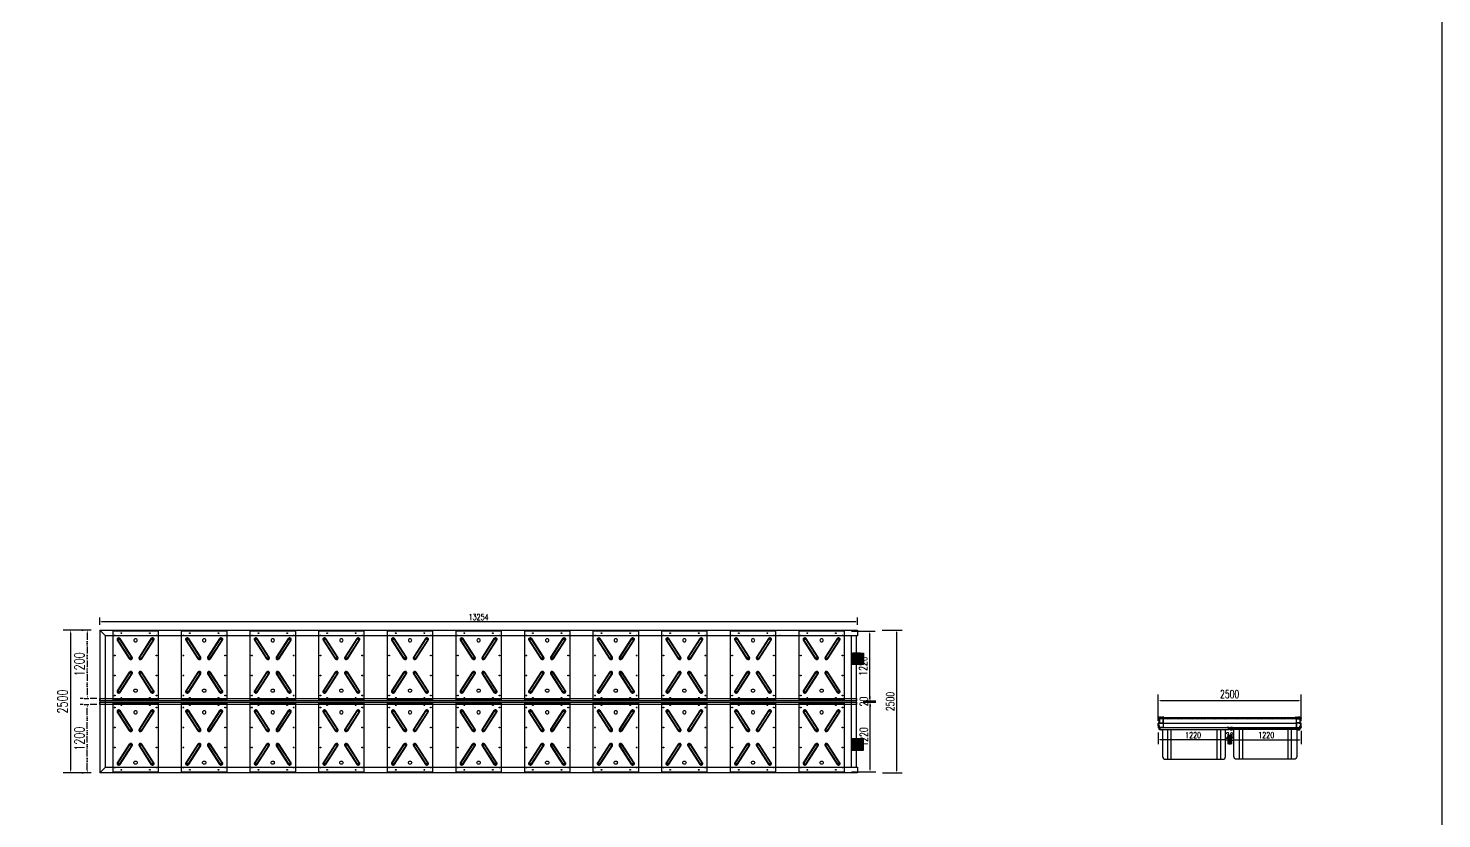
# Model space of a CAD drawing. Extents: x -18540 to 926017, y -610001 to -56924.
# Drawn here: x 138833 to 163556, y -519141 to -505316 of the extents above; entities that cross this region are included whole.
import ezdxf

# ---------------------------------------------------------------- set-up
doc = ezdxf.new("R2010")
doc.units = 0
doc.header["$LTSCALE"] = 10
doc.header["$MEASUREMENT"] = 0
doc.linetypes.add('ACAD_ISO14W100', pattern=[24, 12, -3, 0, -3, 0, -3, 0, -3])
for name, color, linetype in [('L-构造线', 6, 'Continuous'), ('PUB_DIM', 3, 'Continuous'), ('W-FLOAT_BOWL浮筒', 253, 'Continuous'), ('W-STEEL_FRAME钢架', 3, 'Continuous'), ('W-WOOD_FLOOR木地板', 30, 'Continuous'), ('浮箱U槽', 5, 'Continuous')]:
    doc.layers.add(name, color=color, linetype=linetype)
doc.styles.add('STANDARD_T3', font='simplex.shx', dxfattribs={"width": 0.7, "bigfont": 'gbcbig.shx'})
doc.dimstyles.new('W&&30', dxfattribs={"dimtxt": 105, "dimasz": 30, "dimexe": 75, "dimexo": 90, "dimgap": 30, "dimtad": 1, "dimdec": 0, "dimzin": 0, "dimdsep": 46, "dimtxsty": 'STANDARD_T3', "dimcen": 0.09, "dimclrd": 1, "dimclre": 1, "dimclrt": 7, "dimazin": 2, "dimtfac": 1, "dimtdec": 0, "dimtix": 1, "dimtmove": 2, "dimatfit": 3, "dimfxl": 100, "dimtolj": 1, "dimtzin": 0, "dimarcsym": 0})
doc.dimstyles.new('W&&40', dxfattribs={"dimtxt": 140, "dimasz": 40, "dimexe": 100, "dimexo": 120, "dimgap": 40, "dimtad": 1, "dimdec": 0, "dimzin": 0, "dimdsep": 46, "dimtxsty": 'STANDARD_T3', "dimcen": 0.09, "dimclrd": 1, "dimclre": 1, "dimclrt": 7, "dimazin": 2, "dimtfac": 1, "dimtdec": 0, "dimtix": 1, "dimtmove": 2, "dimatfit": 3, "dimfxl": 100, "dimtolj": 1, "dimtzin": 0, "dimarcsym": 0})
doc.dimstyles.new('W&&50', dxfattribs={"dimtxt": 175, "dimasz": 50, "dimexe": 125, "dimexo": 150, "dimgap": 50, "dimtad": 1, "dimdec": 0, "dimzin": 0, "dimdsep": 46, "dimtxsty": 'STANDARD_T3', "dimcen": 0.09, "dimclrd": 1, "dimclre": 1, "dimclrt": 7, "dimazin": 2, "dimtfac": 1, "dimtdec": 0, "dimtix": 1, "dimtmove": 2, "dimatfit": 3, "dimfxl": 100, "dimtolj": 1, "dimtzin": 0, "dimarcsym": 0})

# ---------------------------------------------------------------- blocks, each defined once
blk = doc.blocks.new('*D905')
at = {"layer": 'Defpoints', "color": 0, "linetype": 'ACAD_ISO14W100', "transparency": 16777216}
for p in [(140083, -515841), (139865, -517041), (140183, -517041)]:
    blk.add_point(p, dxfattribs=at)
at = {"layer": 'PUB_DIM', "color": 1, "linetype": 'ACAD_ISO14W100', "lineweight": -2, "transparency": 16777216}
for p, q in [((139933, -515841), (139740, -515841)), ((139865, -515891), (139865, -516991)), ((140033, -517041), (139740, -517041))]:
    blk.add_line(p, q, dxfattribs=at)
at = {"layer": 'PUB_DIM', "color": 1, "linetype": 'ACAD_ISO14W100', "transparency": 16777216}
for points in [[(139856, -515891), (139873, -515891), (139865, -515841)], [(139856, -516991), (139873, -516991), (139865, -517041)]]:
    blk.add_solid(points, dxfattribs=at)
at = {"layer": 'PUB_DIM', "color": 7, "linetype": 'ACAD_ISO14W100', "transparency": 16777216, "insert": (139727, -516441), "char_height": 175, "attachment_point": 5, "rotation": 90, "style": 'STANDARD_T3'}
blk.add_mtext('\\A1;1200', dxfattribs=at)
blk = doc.blocks.new('*D906')
at = {"layer": 'Defpoints', "color": 0, "linetype": 'ACAD_ISO14W100', "transparency": 16777216}
for p in [(139865, -517141), (140183, -517141), (140083, -518341)]:
    blk.add_point(p, dxfattribs=at)
at = {"layer": 'PUB_DIM', "color": 1, "linetype": 'ACAD_ISO14W100', "lineweight": -2, "transparency": 16777216}
for p, q in [((140033, -517141), (139740, -517141)), ((139865, -518291), (139865, -517191)), ((139933, -518341), (139740, -518341))]:
    blk.add_line(p, q, dxfattribs=at)
at = {"layer": 'PUB_DIM', "color": 1, "linetype": 'ACAD_ISO14W100', "transparency": 16777216}
for points in [[(139856, -517191), (139873, -517191), (139865, -517141)], [(139856, -518291), (139873, -518291), (139865, -518341)]]:
    blk.add_solid(points, dxfattribs=at)
at = {"layer": 'PUB_DIM', "color": 7, "linetype": 'ACAD_ISO14W100', "transparency": 16777216, "insert": (139727, -517741), "char_height": 175, "attachment_point": 5, "rotation": 90, "style": 'STANDARD_T3'}
blk.add_mtext('\\A1;1200', dxfattribs=at)
blk = doc.blocks.new('*D914')
at = {"layer": 'Defpoints', "color": 0, "transparency": 16777216}
for p in [(140083, -515696), (140083, -515841), (153336, -515841)]:
    blk.add_point(p, dxfattribs=at)
at = {"layer": 'W-STEEL_FRAME钢架', "color": 1, "lineweight": -2, "transparency": 16777216}
for p, q in [((140083, -515751), (140083, -515621)), ((153306, -515696), (140113, -515696)), ((153336, -515751), (153336, -515621))]:
    blk.add_line(p, q, dxfattribs=at)
at = {"layer": 'W-STEEL_FRAME钢架', "color": 1, "transparency": 16777216}
for points in [[(140113, -515691), (140113, -515701), (140083, -515696)], [(153306, -515691), (153306, -515701), (153336, -515696)]]:
    blk.add_solid(points, dxfattribs=at)
at = {"layer": 'W-STEEL_FRAME钢架', "color": 7, "transparency": 16777216, "insert": (146710, -515613), "char_height": 105, "attachment_point": 5, "style": 'STANDARD_T3'}
blk.add_mtext('\\A1;13254', dxfattribs=at)
blk = doc.blocks.new('*D954')
at = {"layer": 'Defpoints', "color": 0, "transparency": 16777216}
for p in [(140083, -515841), (139570, -518341), (140083, -518341)]:
    blk.add_point(p, dxfattribs=at)
at = {"layer": 'W-STEEL_FRAME钢架', "color": 1, "lineweight": -2, "transparency": 16777216}
for p, q in [((139933, -515841), (139445, -515841)), ((139570, -515891), (139570, -518291)), ((139933, -518341), (139445, -518341))]:
    blk.add_line(p, q, dxfattribs=at)
at = {"layer": 'W-STEEL_FRAME钢架', "color": 1, "transparency": 16777216}
for points in [[(139561, -515891), (139578, -515891), (139570, -515841)], [(139561, -518291), (139578, -518291), (139570, -518341)]]:
    blk.add_solid(points, dxfattribs=at)
at = {"layer": 'W-STEEL_FRAME钢架', "color": 7, "transparency": 16777216, "insert": (139432, -517091), "char_height": 175, "attachment_point": 5, "rotation": 90, "style": 'STANDARD_T3'}
blk.add_mtext('\\A1;2500', dxfattribs=at)
blk = doc.blocks.new('fx1200')
for p, q in [((1200, 276), (0, 276)), ((0, 276), (0, -524)), ((1200, -524), (1200, 276)), ((121, 187), (116, 177)), ((116, 177), (118, 165)), ((118, 165), (121, 155)), ((128, 196), (121, 187)), ((121, 155), (129, 147)), ((126, 172), (129, 182)), ((128, 162), (126, 172)), ((139, 201), (128, 196)), ((134, 155), (128, 162)), ((129, 182), (136, 190)), ((129, 172), (131, 180)), ((131, 164), (129, 172)), ((137, 159), (129, 147)), ((129, 147), (453, -63)), ((131, 180), (137, 187)), ((137, 159), (131, 164)), ((134, 155), (458, -56)), ((136, 190), (145, 192)), ((137, 187), (145, 189)), ((153, 185), (137, 159)), ((461, -53), (137, 159)), ((150, 201), (139, 201)), ((145, 192), (155, 189)), ((145, 189), (153, 185)), ((159, 197), (150, 201)), ((159, 197), (153, 185)), ((153, 185), (477, -24)), ((478, -21), (155, 189)), ((483, -12), (159, 197)), ((1041, 197), (717, -12)), ((1045, 189), (722, -21)), ((723, -24), (1047, 185)), ((1064, 159), (741, -53)), ((742, -56), (1066, 155)), ((747, -63), (1071, 147)), ((1052, 201), (1041, 197)), ((1047, 185), (1041, 197)), ((1045, 189), (1055, 192)), ((1047, 185), (1055, 189)), ((1047, 185), (1064, 159)), ((1063, 201), (1052, 201)), ((1055, 192), (1064, 190)), ((1055, 189), (1063, 187)), ((1072, 196), (1063, 201)), ((1063, 187), (1069, 180)), ((1064, 190), (1072, 182)), ((1069, 164), (1064, 159)), ((1064, 159), (1071, 147)), ((1072, 162), (1066, 155)), ((1069, 180), (1071, 172)), ((1071, 172), (1069, 164)), ((1071, 147), (1079, 155)), ((1080, 187), (1072, 196)), ((1072, 182), (1076, 172)), ((1076, 172), (1072, 162)), ((1079, 155), (1084, 165)), ((1084, 177), (1080, 187)), ((1084, 165), (1084, 177)), ((453, -184), (129, -393)), ((132, -123), (134, -113)), ((134, -135), (132, -123)), ((134, -113), (140, -103)), ((140, -145), (134, -135)), ((458, -192), (134, -402)), ((137, -405), (461, -195)), ((140, -103), (150, -96)), ((150, -150), (140, -145)), ((150, -96), (161, -95)), ((161, -153), (150, -150)), ((477, -222), (153, -433)), ((155, -437), (478, -225)), ((159, -443), (483, -234)), ((161, -95), (171, -96)), ((171, -150), (161, -153)), ((171, -96), (180, -103)), ((180, -145), (171, -150)), ((180, -103), (187, -113)), ((187, -135), (180, -145)), ((187, -113), (188, -123)), ((188, -123), (187, -135)), ((461, -53), (453, -63)), ((453, -63), (464, -68)), ((464, -180), (453, -184)), ((453, -184), (461, -195)), ((467, -59), (458, -56)), ((458, -192), (467, -189)), ((461, -53), (477, -24)), ((469, -54), (461, -53)), ((461, -195), (469, -192)), ((461, -195), (477, -222)), ((464, -68), (475, -68)), ((475, -180), (464, -180)), ((478, -56), (467, -59)), ((467, -189), (478, -190)), ((475, -53), (469, -54)), ((469, -192), (475, -194)), ((482, -48), (475, -53)), ((475, -68), (485, -63)), ((485, -185), (475, -180)), ((475, -194), (482, -200)), ((483, -12), (477, -24)), ((477, -24), (482, -31)), ((482, -217), (477, -222)), ((477, -222), (483, -234)), ((478, -21), (485, -29)), ((485, -49), (478, -56)), ((478, -190), (485, -199)), ((485, -219), (478, -225)), ((482, -31), (485, -39)), ((485, -39), (482, -48)), ((482, -200), (485, -209)), ((485, -209), (482, -217)), ((491, -21), (483, -12)), ((483, -234), (491, -225)), ((485, -29), (488, -39)), ((488, -39), (485, -49)), ((485, -63), (493, -54)), ((493, -194), (485, -185)), ((485, -199), (488, -209)), ((488, -209), (485, -219)), ((496, -31), (491, -21)), ((491, -225), (496, -215)), ((493, -54), (496, -43)), ((496, -204), (493, -194)), ((496, -43), (496, -31)), ((496, -215), (496, -204)), ((709, -21), (704, -31)), ((704, -31), (704, -43)), ((704, -43), (707, -54)), ((707, -194), (704, -204)), ((704, -204), (704, -215)), ((704, -215), (709, -225)), ((707, -54), (715, -63)), ((715, -185), (707, -194)), ((717, -12), (709, -21)), ((709, -225), (717, -234)), ((712, -39), (715, -29)), ((715, -49), (712, -39)), ((712, -209), (715, -199)), ((715, -219), (712, -209)), ((715, -29), (722, -21)), ((723, -56), (715, -49)), ((715, -63), (725, -68)), ((725, -180), (715, -185)), ((715, -199), (723, -190)), ((722, -225), (715, -219)), ((717, -12), (723, -24)), ((717, -39), (718, -31)), ((718, -48), (717, -39)), ((717, -209), (718, -200)), ((718, -217), (717, -209)), ((723, -222), (717, -234)), ((717, -234), (1041, -443)), ((718, -31), (723, -24)), ((725, -53), (718, -48)), ((718, -200), (725, -194)), ((723, -222), (718, -217)), ((722, -225), (1045, -437)), ((741, -53), (723, -24)), ((733, -59), (723, -56)), ((723, -190), (733, -189)), ((741, -195), (723, -222)), ((1047, -433), (723, -222)), ((733, -54), (725, -53)), ((725, -68), (736, -68)), ((736, -180), (725, -180)), ((725, -194), (733, -192)), ((741, -53), (733, -54)), ((742, -56), (733, -59)), ((733, -189), (742, -192)), ((733, -192), (741, -195)), ((736, -68), (747, -63)), ((747, -184), (736, -180)), ((741, -53), (747, -63)), ((747, -184), (741, -195)), ((741, -195), (1064, -405)), ((1066, -402), (742, -192)), ((1071, -393), (747, -184)), ((1015, -113), (1012, -123)), ((1012, -123), (1015, -135)), ((1020, -103), (1015, -113)), ((1015, -135), (1020, -145)), ((1029, -96), (1020, -103)), ((1020, -145), (1029, -150)), ((1041, -95), (1029, -96)), ((1029, -150), (1041, -153)), ((1050, -96), (1041, -95)), ((1041, -153), (1050, -150)), ((1060, -103), (1050, -96)), ((1050, -150), (1060, -145)), ((1066, -113), (1060, -103)), ((1060, -145), (1066, -135)), ((1068, -123), (1066, -113)), ((1066, -135), (1068, -123)), ((118, -412), (116, -423)), ((116, -423), (121, -435)), ((121, -402), (118, -412)), ((129, -393), (121, -402)), ((121, -435), (128, -443)), ((126, -420), (128, -410)), ((129, -430), (126, -420)), ((128, -410), (134, -402)), ((128, -443), (139, -448)), ((129, -393), (137, -405)), ((129, -420), (131, -412)), ((131, -428), (129, -420)), ((136, -437), (129, -430)), ((131, -412), (137, -405)), ((137, -433), (131, -428)), ((145, -438), (136, -437)), ((153, -433), (137, -405)), ((145, -435), (137, -433)), ((139, -448), (150, -448)), ((153, -433), (145, -435)), ((155, -437), (145, -438)), ((150, -448), (159, -443)), ((153, -433), (159, -443)), ((1041, -443), (1047, -433)), ((1041, -443), (1052, -448)), ((1055, -438), (1045, -437)), ((1047, -433), (1064, -405)), ((1055, -435), (1047, -433)), ((1052, -448), (1063, -448)), ((1063, -433), (1055, -435)), ((1064, -437), (1055, -438)), ((1069, -428), (1063, -433)), ((1063, -448), (1072, -443)), ((1071, -393), (1064, -405)), ((1064, -405), (1069, -412)), ((1072, -430), (1064, -437)), ((1066, -402), (1072, -410)), ((1069, -412), (1071, -420)), ((1071, -420), (1069, -428)), ((1079, -402), (1071, -393)), ((1072, -410), (1076, -420)), ((1076, -420), (1072, -430)), ((1072, -443), (1080, -435)), ((1084, -412), (1079, -402)), ((1080, -435), (1084, -423)), ((1084, -423), (1084, -412)), ((0, -524), (1200, -524))]:
    blk.add_line(p, q)
for centre in [(75, 241), (425, 241), (775, 241), (1125, 241), (35, 126), (1165, 126), (35, -374), (75, -489), (425, -489), (775, -489), (1125, -489), (1165, -374)]:
    blk.add_circle(centre, 7)
blk = doc.blocks.new('*U876')
at = {"layer": 'W-FLOAT_BOWL浮筒', "rotation": 90.00000000101699}
for p in [(-124, 30), (-124, -1230)]:
    blk.add_blockref('fx1200', p, dxfattribs=at)
blk = doc.blocks.new('*U877')
at = {"layer": 'W-FLOAT_BOWL浮筒', "color": 0, "linetype": 'ByBlock', "lineweight": -2, "transparency": 16777216}
for p in [(0, 0), (1200, 0), (2400, 0), (3600, 0), (4800, 0), (6000, 0), (7200, 0), (8400, 0), (9600, 0), (10800, 0), (12000, 0)]:
    blk.add_blockref('*U876', p, dxfattribs=at)
blk = doc.blocks.new('0102')
at = {"color": 5, "lineweight": -3}
for p, q in [((-1521475, 1202749), (-1521475, 1203269)), ((-1521415, 1202749), (-1521415, 1203269)), ((-1520615, 1203269), (-1520615, 1202749)), ((-1520555, 1203269), (-1520555, 1202749))]:
    blk.add_line(p, q, dxfattribs=at)
at = {"color": 5}
blk.add_lwpolyline([(-1521615, 1203299), (-1521615, 1203269), (-1521565, 1203269), (-1520465, 1203268), (-1520415, 1203269), (-1520415, 1203299)], close=True, dxfattribs=at)
at = {"color": 5, "lineweight": -3}
blk.add_lwpolyline([(-1521565, 1203269), (-1521565, 1202799, 0.414214), (-1521515, 1202749), (-1520515, 1202749, 0.414214), (-1520465, 1202799), (-1520465, 1203269)], format="xyb", dxfattribs=at)
blk = doc.blocks.new('*D989')
at = {"layer": 'Defpoints', "color": 0, "transparency": 16777216}
for p in [(159877, -517569), (161097, -517515), (161097, -517761)]:
    blk.add_point(p, dxfattribs=at)
at = {"layer": 'W-STEEL_FRAME钢架', "color": 1, "lineweight": -2, "transparency": 16777216}
for p, q in [((159877, -517659), (159877, -517836)), ((161097, -517605), (161097, -517836)), ((159907, -517761), (161067, -517761))]:
    blk.add_line(p, q, dxfattribs=at)
at = {"layer": 'W-STEEL_FRAME钢架', "color": 1, "transparency": 16777216}
for points in [[(159907, -517756), (159907, -517766), (159877, -517761)], [(161067, -517756), (161067, -517766), (161097, -517761)]]:
    blk.add_solid(points, dxfattribs=at)
at = {"layer": 'W-STEEL_FRAME钢架', "color": 7, "transparency": 16777216, "insert": (160487, -517679), "char_height": 105, "attachment_point": 5, "style": 'STANDARD_T3'}
blk.add_mtext('\\A1;1220', dxfattribs=at)
blk = doc.blocks.new('*D990')
at = {"layer": 'Defpoints', "color": 0, "transparency": 16777216}
for p in [(158597, -517545), (159817, -517569), (158597, -517761)]:
    blk.add_point(p, dxfattribs=at)
at = {"layer": 'W-STEEL_FRAME钢架', "color": 1, "lineweight": -2, "transparency": 16777216}
for p, q in [((158597, -517635), (158597, -517836)), ((159817, -517659), (159817, -517836)), ((159787, -517761), (158627, -517761))]:
    blk.add_line(p, q, dxfattribs=at)
at = {"layer": 'W-STEEL_FRAME钢架', "color": 1, "transparency": 16777216}
for points in [[(158627, -517756), (158627, -517766), (158597, -517761)], [(159787, -517756), (159787, -517766), (159817, -517761)]]:
    blk.add_solid(points, dxfattribs=at)
at = {"layer": 'W-STEEL_FRAME钢架', "color": 7, "transparency": 16777216, "insert": (159207, -517679), "char_height": 105, "attachment_point": 5, "style": 'STANDARD_T3'}
blk.add_mtext('\\A1;1220', dxfattribs=at)
blk = doc.blocks.new('*D991')
at = {"layer": 'Defpoints', "color": 0, "transparency": 16777216}
for p in [(161097, -517071), (158597, -517549), (161097, -517557)]:
    blk.add_point(p, dxfattribs=at)
at = {"layer": 'W-WOOD_FLOOR木地板', "color": 1, "lineweight": -2, "transparency": 16777216}
for p, q in [((158597, -517429), (158597, -516971)), ((161097, -517437), (161097, -516971)), ((158637, -517071), (161057, -517071))]:
    blk.add_line(p, q, dxfattribs=at)
at = {"layer": 'W-WOOD_FLOOR木地板', "color": 1, "transparency": 16777216}
for points in [[(158637, -517065), (158637, -517078), (158597, -517071)], [(161057, -517065), (161057, -517078), (161097, -517071)]]:
    blk.add_solid(points, dxfattribs=at)
at = {"layer": 'W-WOOD_FLOOR木地板', "color": 7, "transparency": 16777216, "insert": (159847, -516961), "char_height": 140, "attachment_point": 5, "style": 'STANDARD_T3'}
blk.add_mtext('\\A1;2500', dxfattribs=at)
blk = doc.blocks.new('*D992')
at = {"layer": 'Defpoints', "color": 0, "transparency": 16777216}
for p in [(159837, -517586), (159857, -517586), (159857, -517768)]:
    blk.add_point(p, dxfattribs=at)
at = {"layer": 'W-STEEL_FRAME钢架', "color": 1, "lineweight": -2, "transparency": 16777216}
for p, q in [((159837, -517676), (159837, -517843)), ((159857, -517676), (159857, -517843)), ((159807, -517768), (159777, -517768)), ((159837, -517768), (159857, -517768)), ((159887, -517768), (159917, -517768))]:
    blk.add_line(p, q, dxfattribs=at)
at = {"layer": 'W-STEEL_FRAME钢架', "color": 1, "transparency": 16777216}
for points in [[(159807, -517763), (159807, -517773), (159837, -517768)], [(159887, -517763), (159887, -517773), (159857, -517768)]]:
    blk.add_solid(points, dxfattribs=at)
at = {"layer": 'W-STEEL_FRAME钢架', "color": 7, "transparency": 16777216, "insert": (159847, -517686), "char_height": 105, "attachment_point": 5, "style": 'STANDARD_T3'}
blk.add_mtext('\\A1;20', dxfattribs=at)
blk = doc.blocks.new('*D1005')
at = {"layer": 'Defpoints', "color": 0, "transparency": 16777216}
for p in [(153319, -517101), (153557, -517101), (153110, -518321)]:
    blk.add_point(p, dxfattribs=at)
at = {"layer": 'L-构造线', "color": 1, "lineweight": -2, "transparency": 16777216}
for p, q in [((153439, -517101), (153657, -517101)), ((153557, -518281), (153557, -517141)), ((153230, -518321), (153657, -518321))]:
    blk.add_line(p, q, dxfattribs=at)
at = {"layer": 'L-构造线', "color": 1, "transparency": 16777216}
for points in [[(153550, -517141), (153563, -517141), (153557, -517101)], [(153550, -518281), (153563, -518281), (153557, -518321)]]:
    blk.add_solid(points, dxfattribs=at)
at = {"layer": 'L-构造线', "color": 7, "transparency": 16777216, "insert": (153447, -517711), "char_height": 140, "attachment_point": 5, "rotation": 90, "style": 'STANDARD_T3'}
blk.add_mtext('\\A1;1220', dxfattribs=at)
blk = doc.blocks.new('*D1006')
at = {"layer": 'Defpoints', "color": 0, "transparency": 16777216}
for p in [(153110, -515861), (153319, -517081), (153546, -517081)]:
    blk.add_point(p, dxfattribs=at)
at = {"layer": 'L-构造线', "color": 1, "lineweight": -2, "transparency": 16777216}
for p, q in [((153230, -515861), (153646, -515861)), ((153546, -515901), (153546, -517041)), ((153439, -517081), (153646, -517081))]:
    blk.add_line(p, q, dxfattribs=at)
at = {"layer": 'L-构造线', "color": 1, "transparency": 16777216}
for points in [[(153540, -515901), (153553, -515901), (153546, -515861)], [(153540, -517041), (153553, -517041), (153546, -517081)]]:
    blk.add_solid(points, dxfattribs=at)
at = {"layer": 'L-构造线', "color": 7, "transparency": 16777216, "insert": (153436, -516471), "char_height": 140, "attachment_point": 5, "rotation": 90, "style": 'STANDARD_T3'}
blk.add_mtext('\\A1;1220', dxfattribs=at)
blk = doc.blocks.new('*D1007')
at = {"layer": 'Defpoints', "color": 0, "transparency": 16777216}
for p in [(153319, -517081), (153319, -517101), (153557, -517101)]:
    blk.add_point(p, dxfattribs=at)
at = {"layer": 'L-构造线', "color": 1, "lineweight": -2, "transparency": 16777216}
for p, q in [((153439, -517081), (153657, -517081)), ((153439, -517101), (153657, -517101)), ((153557, -517041), (153557, -517001)), ((153557, -517081), (153557, -517101)), ((153557, -517141), (153557, -517181))]:
    blk.add_line(p, q, dxfattribs=at)
at = {"layer": 'L-构造线', "color": 1, "transparency": 16777216}
for points in [[(153550, -517041), (153563, -517041), (153557, -517081)], [(153550, -517141), (153563, -517141), (153557, -517101)]]:
    blk.add_solid(points, dxfattribs=at)
at = {"layer": 'L-构造线', "color": 7, "transparency": 16777216, "insert": (153447, -517091), "char_height": 140, "attachment_point": 5, "rotation": 90, "style": 'STANDARD_T3'}
blk.add_mtext('\\A1;20', dxfattribs=at)
blk = doc.blocks.new('*D1008')
at = {"layer": 'Defpoints', "color": 0, "transparency": 16777216}
for p in [(153646, -515841), (153657, -518341), (154020, -518341)]:
    blk.add_point(p, dxfattribs=at)
at = {"layer": 'L-构造线', "color": 1, "lineweight": -2, "transparency": 16777216}
for p, q in [((153766, -515841), (154120, -515841)), ((154020, -515881), (154020, -518301)), ((153777, -518341), (154120, -518341))]:
    blk.add_line(p, q, dxfattribs=at)
at = {"layer": 'L-构造线', "color": 1, "transparency": 16777216}
for points in [[(154014, -515881), (154027, -515881), (154020, -515841)], [(154014, -518301), (154027, -518301), (154020, -518341)]]:
    blk.add_solid(points, dxfattribs=at)
at = {"layer": 'L-构造线', "color": 7, "transparency": 16777216, "insert": (153910, -517091), "char_height": 140, "attachment_point": 5, "rotation": 90, "style": 'STANDARD_T3'}
blk.add_mtext('\\A1;2500', dxfattribs=at)
blk = doc.blocks.new('01')
h = blk.add_hatch()
h.set_pattern_fill('HOUND', color=77, scale=5)
h.set_pattern_definition([(0, (0, 0), (31.75, 7.9375), [127, -63.5]), (90, (0, 0), (-7.9375, -31.75), [127, -63.5])])
h.paths.add_polyline_path([(50227, 12928), (50227, 12728), (50427, 12728), (50427, 12928)])
h.paths.add_polyline_path([(50382, 12893, -1), (50402, 12893, -1)], flags=16)
h.paths.add_polyline_path([(50252, 12893, -1), (50272, 12893, -1)], flags=16)
h.paths.add_polyline_path([(50402, 12763, -1), (50382, 12763, -1)], flags=16)
h.paths.add_polyline_path([(50272, 12763, -1), (50252, 12763, -1)], flags=16)
at = {"color": 251}
blk.add_lwpolyline([(50227, 12928), (50427, 12928), (50427, 12728), (50227, 12728)], close=True, dxfattribs=at)
at = {"color": 6}
for centre in [(50262, 12893), (50392, 12893), (50262, 12763), (50392, 12763)]:
    blk.add_circle(centre, 10, dxfattribs=at)

msp = doc.modelspace()

# ---------------------------------------------------------------- hatches: boundary and pattern name
at = {"layer": 'W-WOOD_FLOOR木地板'}
h = msp.add_hatch(dxfattribs=at)
h.set_pattern_fill('木纹01', color=256, scale=50)
h.set_pattern_definition([(360, (-190542.58, -342532.09), (200, 200), [10, -190]), (360, (-190682.58, -342512.09), (200, 200), [20, -180]), (360, (-190552.58, -342502.09), (200, 200), [10, -190]), (360, (-190672.58, -342482.09), (200, 200), [10, -190]), (360, (-190552.58, -342472.09), (200, 200), [10, -190]), (360, (-190662.58, -342462.09), (200, 200), [10, -190]), (360, (-190552.58, -342452.09), (200, 200), [10, -190]), (360, (-190662.58, -342432.09), (200, 200), [10, -110, 10, -70]), (360, (-190662.58, -342412.09), (200, 200), [20, -100, 10, -70]), (360, (-190672.58, -342382.09), (200, 200), [10, -30, 10, -80, 10, -60]), (360, (-190682.58, -342362.09), (200, 200), [10, -40, 20, -130]), (360, (-190552.58, -342352.09), (200, 200), [10, -190]), (360, (-190682.58, -342342.09), (200, 200), [10, -50, 10, -130]), (45, (-190702.58, -342532.09), (5e-14, 200), [28.2842, -254.55851]), (45, (-190532.58, -342532.09), (5e-14, 200), [56.56854, -226.27417]), (45, (-190532.58, -342432.09), (5e-14, 200), [14.142, -268.70071]), (45, (-190702.58, -342412.09), (5e-14, 200), [42.4264, -240.41631]), (45, (-190532.58, -342412.09), (5e-14, 200), [70.71068, -212.13203]), (45, (-190532.58, -342382.09), (5e-14, 200), [42.4264, -240.41631]), (315, (-190572.58, -342362.09), (200, -9e-14), [14.142, -268.70071]), (315, (-190642.58, -342522.09), (200, -9e-14), [28.2842, -254.55851]), (315, (-190632.58, -342442.09), (200, -9e-14), [28.2842, -254.55851]), (315, (-190572.58, -342482.09), (200, -9e-14), [28.2842, -254.55851]), (315, (-190582.58, -342402.09), (200, -9e-14), [28.2842, -254.55851]), (315, (-190572.58, -342382.09), (200, -9e-14), [42.4264, -240.41631]), (315, (-190622.58, -342502.09), (200, -9e-14), [42.4264, -240.41631]), (315, (-190592.58, -342492.09), (200, -9e-14), [42.4264, -240.41631]), (315, (-190622.58, -342422.09), (200, -9e-14), [42.4264, -240.41631]), (315, (-190602.58, -342412.09), (200, -9e-14), [42.4264, -240.41631]), (26.56505, (-190692.58, -342492.09), (200, 8e-08), [22.36068, -424.85292]), (26.56505, (-190542.58, -342502.09), (200, 8e-08), [89.44272, -357.77088]), (26.56505, (-190542.58, -342472.09), (200, 8e-08), [89.44272, -357.77088]), (26.56505, (-190542.58, -342452.09), (200, 8e-08), [89.4428, -134, 44.722, -179.048795]), (26.56505, (-190522.58, -342422.09), (200, 8e-08), [22.36068, -424.85292]), (26.56505, (-190702.58, -342352.09), (200, 8e-08), [22.36068, -424.85292]), (26.56505, (-190542.58, -342352.09), (200, 8e-08), [44.72136, -402.49224]), (333.43495, (-190592.58, -342532.09), (200, -8e-08), [44.72136, -402.49224]), (333.43495, (-190662.58, -342482.09), (200, -8e-08), [44.72136, -402.49224]), (333.43495, (-190662.58, -342512.09), (200, -8e-08), [22.36068, -424.85224]), (333.43495, (-190652.58, -342462.09), (200, -8e-08), [67.08204, -380.13156]), (333.43495, (-190612.58, -342462.09), (200, -8e-08), [44.72136, -402.49224]), (333.43495, (-190592.58, -342452.09), (200, -8e-08), [44.72136, -402.49224]), (333.43495, (-190652.58, -342432.09), (200, -8e-08), [22.36068, -424.85224]), (333.43495, (-190642.58, -342412.09), (200, -8e-08), [22.36068, -424.85224]), (333.43495, (-190562.58, -342372.09), (200, -8e-08), [22.36068, -424.85224]), (333.43495, (-190572.58, -342442.09), (200, -8e-08), [22.36068, -424.85224]), (333.43495, (-190662.58, -342382.09), (200, -8e-08), [67.08204, -380.13156]), (333.43495, (-190672.58, -342362.09), (200, -8e-08), [44.72136, -402.49224]), (333.43495, (-190562.58, -342422.09), (200, -8e-08), [22.36, -201.24, 22.36, -201.253595]), (333.43495, (-190622.58, -342382.09), (200, -8e-08), [44.72136, -402.49224]), (333.43495, (-190612.58, -342362.09), (200, -8e-08), [44.72136, -402.49224]), (333.43495, (-190672.58, -342342.09), (200, -8e-08), [44.72136, -402.49224]), (333.43495, (-190612.58, -342342.09), (200, -8e-08), [44.72136, -402.49224])])
h.paths.add_polyline_path([(158674.6, -517368.8), (158674.6, -517392.8), (161018.2, -517392.8), (161018.2, -517368.8)])

# ---------------------------------------------------------------- linework, layer by layer
at = {"color": 0}
for p, q in [((151974.8, -515928), (151984.8, -515928)), ((158648, -517368.9), (158662.1, -517368.9))]:
    msp.add_line(p, q, dxfattribs=at)
at = {"color": 3, "lineweight": -3}
for p, q in [((158616.4, -517431.4), (158616.4, -517388.3)), ((158621.9, -517389.3), (158634.5, -517389.3)), ((158632.9, -517364.7), (158633.2, -517364.3)), ((158634.3, -517364.3), (158634.6, -517364.7)), ((158634.9, -517364.7), (158635.2, -517364.3)), ((158636.9, -517364.7), (158637.2, -517364.3)), ((158637.4, -517364.2), (158642.5, -517364.2)), ((158637.4, -517364.2), (158639.2, -517364.2)), ((158648, -517366.7), (158648, -517371)), ((158662.1, -517371), (158662.1, -517366.7)), ((158667.6, -517364.2), (158672.7, -517364.2)), ((158681.2, -517364.7), (158680.9, -517364.3)), ((158683.2, -517364.7), (158682.9, -517364.3)), ((158683.8, -517364.3), (158683.5, -517364.7)), ((158684.7, -517393.8), (158684.7, -517431.4)), ((158685.2, -517364.7), (158684.9, -517364.3)), ((158687.9, -517364.2), (158690.3, -517364.2)), ((161006.7, -517364.2), (161004.3, -517364.2)), ((161009.4, -517364.7), (161009.7, -517364.3)), ((161010, -517393.8), (161010, -517431.4)), ((161010.8, -517364.3), (161011.1, -517364.7)), ((161011.4, -517364.7), (161011.7, -517364.3)), ((161013.4, -517364.7), (161013.7, -517364.3)), ((161027, -517364.2), (161021.9, -517364.2)), ((161032.6, -517371), (161032.6, -517366.7)), ((161046.6, -517366.7), (161046.6, -517371)), ((161057.3, -517364.2), (161052.1, -517364.2)), ((161057.3, -517364.2), (161055.4, -517364.2)), ((161057.7, -517364.7), (161057.4, -517364.3)), ((161059.7, -517364.7), (161059.4, -517364.3)), ((161060.3, -517364.3), (161060, -517364.7)), ((161072.7, -517389.3), (161060.2, -517389.3)), ((161061.7, -517364.7), (161061.4, -517364.3)), ((161078.2, -517431.4), (161078.2, -517388.3)), ((158597.3, -517496.9), (158597.3, -517478.1)), ((158684.7, -517498.1), (158684.7, -517547.4)), ((161010, -517498.1), (161010, -517547.4)), ((161097.3, -517496.9), (161097.3, -517478.1))]:
    msp.add_line(p, q, dxfattribs=at)
at = {"color": 1, "lineweight": -3}
for p, q in [((158684.7, -517469.4), (161010, -517469.4)), ((158684.7, -517542.9), (161010, -517542.9))]:
    msp.add_line(p, q, dxfattribs=at)
at = {"color": 3}
msp.add_lwpolyline([(153336.4, -515941), (140182.8, -515941), (140082.8, -515841), (153336.4, -515841), (153336.4, -515941)], dxfattribs=at)
at = {"color": 6}
msp.add_lwpolyline([(153318.8, -515941), (153228.8, -515941), (153228.8, -518241), (153318.8, -518241)], close=True, dxfattribs=at)
at = {"color": 3, "lineweight": -3}
for points in [[(158617.4, -517364.2, 0.4142136), (158597.3, -517384.3), (158597.3, -517385.9)], [(158601.4, -517383.2), (158601.4, -517383.2), (158617.9, -517383.2, -0.4142136), (158619.9, -517385.3), (158619.9, -517387.3, 0.4139088), (158621.9, -517389.3)], [(158604, -517468.6, -0.4035353), (158605.1, -517469.4), (158606.5, -517476.8, 0.3624885), (158607.5, -517477.7), (158614.4, -517477.7, 0.4142136), (158616.4, -517475.6), (158616.4, -517432.6)], [(158614.4, -517386.3), (158607.5, -517386.3, 0.3624885), (158606.5, -517387.1), (158605.1, -517394.5)], [(158616.4, -517431.4, 0.1989124), (158616.4, -517431.5), (158616.7, -517431.8, -0.4142136), (158616.7, -517432.1), (158616.4, -517432.4, 0.1989124), (158616.4, -517432.6)], [(158617.4, -517368.2), (158617.4, -517368.2), (158633.5, -517368.2, -0.4142136), (158636.5, -517371.2), (158636.5, -517387.3, -0.4145184), (158634.5, -517389.3)], [(158622.1, -517364.2, -0.1989124), (158622.3, -517364.3), (158622.6, -517364.7)], [(158622.9, -517364.7), (158623.2, -517364.3, -0.1989124), (158623.3, -517364.2), (158624.1, -517364.2, -0.1989124), (158624.3, -517364.3), (158624.6, -517364.7)], [(158624.9, -517364.7), (158625.2, -517364.3, -0.1989124), (158625.3, -517364.2), (158626.1, -517364.2, -0.1989124), (158626.3, -517364.3), (158626.6, -517364.7)], [(158626.9, -517364.7), (158627.2, -517364.3, -0.1989124), (158627.3, -517364.2), (158628.2, -517364.2, -0.1989124), (158628.3, -517364.3), (158628.6, -517364.7)], [(158628.9, -517364.7), (158629.2, -517364.3, -0.1989124), (158629.3, -517364.2), (158630.2, -517364.2, -0.1989124), (158630.3, -517364.3), (158630.6, -517364.7)], [(158630.9, -517364.7), (158631.2, -517364.3, -0.1989124), (158631.3, -517364.2), (158632.2, -517364.2, -0.1989124), (158632.3, -517364.3), (158632.6, -517364.7)], [(158633.2, -517364.3, -0.1989124), (158633.3, -517364.2), (158634.2, -517364.2)], [(158635.3, -517364.2), (158636.2, -517364.2, -0.1989124), (158636.3, -517364.3), (158636.6, -517364.7)], [(158654.5, -517389.3), (158641, -517389.3, -0.4142136), (158640, -517388.3), (158640, -517372.2, -0.4142136), (158641, -517371.2), (158647.8, -517371.2)], [(158655.6, -517389.3, 0.1989124), (158655.5, -517389.4), (158655.2, -517389.7, -0.4142136), (158654.9, -517389.7), (158654.6, -517389.4, 0.1989124), (158654.5, -517389.3)], [(158655.6, -517389.3), (158669.1, -517389.3, 0.4142136), (158670.1, -517388.3), (158670.1, -517372.2, 0.4142136), (158669.1, -517371.2), (158662.3, -517371.2)], [(158673.2, -517364.7), (158672.9, -517364.3, 0.1989124), (158672.7, -517364.2), (158670.9, -517364.2)], [(158675.2, -517364.7), (158674.9, -517364.3, 0.1989124), (158674.7, -517364.2), (158673.9, -517364.2, 0.1989124), (158673.7, -517364.3), (158673.4, -517364.7)], [(158684.7, -517393.8, 0.4142136), (158683.6, -517392.8), (158674.6, -517392.8, -0.4142136), (158673.6, -517391.8), (158673.6, -517368.2, -0.4142136), (158674.6, -517367.2)], [(158697.7, -517366.7), (158697.7, -517367, -0.4142136), (158697.5, -517367.2), (158674.6, -517367.2)], [(158677.2, -517364.7), (158676.9, -517364.3, 0.1989124), (158676.7, -517364.2), (158675.9, -517364.2, 0.1989124), (158675.8, -517364.3), (158675.5, -517364.7)], [(158679.2, -517364.7), (158678.9, -517364.3, 0.1989124), (158678.7, -517364.2), (158677.9, -517364.2, 0.1989124), (158677.8, -517364.3), (158677.5, -517364.7)], [(158680.8, -517364.2), (158679.9, -517364.2, 0.1989124), (158679.8, -517364.3), (158679.5, -517364.7)], [(158682.8, -517364.2), (158681.9, -517364.2, 0.1989124), (158681.8, -517364.3), (158681.5, -517364.7)], [(158684.8, -517364.2), (158683.9, -517364.2, 0.1989124), (158683.8, -517364.3)], [(158684.6, -517431.5), (158684.3, -517431.8, 0.4142136), (158684.3, -517432.1), (158684.6, -517432.4, -0.1989124), (158684.7, -517432.6), (158684.7, -517432.6), (158684.7, -517496.9)], [(158684.7, -517469.4), (158684.7, -517547.4, 2.4142136), (158685.2, -517547.9), (158696.7, -517547.9, -0.4142136), (158697.7, -517548.9), (158697.7, -517549.9, -0.4142136), (158696.7, -517550.9)], [(158687.2, -517364.7), (158686.9, -517364.3, 0.1989124), (158686.8, -517364.2), (158685.9, -517364.2, 0.1989124), (158685.8, -517364.3), (158685.5, -517364.7)], [(158687.9, -517364.2, 0.1989124), (158687.8, -517364.3), (158687.5, -517364.7)], [(160996.9, -517366.7), (160996.9, -517367, 0.4142136), (160997.1, -517367.2), (161020, -517367.2)], [(161010, -517469.4), (161010, -517547.4, -2.4142136), (161009.5, -517547.9), (160997.9, -517547.9, 0.4142136), (160996.9, -517548.9), (160996.9, -517549.9, 0.4142136), (160997.9, -517550.9)], [(161006.7, -517364.2, -0.1989124), (161006.8, -517364.3), (161007.1, -517364.7)], [(161007.4, -517364.7), (161007.7, -517364.3, -0.1989124), (161007.8, -517364.2), (161008.7, -517364.2, -0.1989124), (161008.8, -517364.3), (161009.1, -517364.7)], [(161009.9, -517364.2), (161010.7, -517364.2, -0.1989124), (161010.8, -517364.3)], [(161010, -517393.8, -0.4142136), (161011, -517392.8), (161020, -517392.8, 0.4142136), (161021, -517391.8), (161021, -517368.2, 0.4142136), (161020, -517367.2)], [(161010, -517431.5), (161010.3, -517431.8, -0.4142136), (161010.3, -517432.1), (161010, -517432.4, 0.1989124), (161010, -517432.6), (161010, -517432.6), (161010, -517496.9)], [(161011.9, -517364.2), (161012.7, -517364.2, -0.1989124), (161012.8, -517364.3), (161013.1, -517364.7)], [(161013.9, -517364.2), (161014.7, -517364.2, -0.1989124), (161014.9, -517364.3), (161015.2, -517364.7)], [(161015.4, -517364.7), (161015.7, -517364.3, -0.1989124), (161015.9, -517364.2), (161016.7, -517364.2, -0.1989124), (161016.9, -517364.3), (161017.2, -517364.7)], [(161017.4, -517364.7), (161017.7, -517364.3, -0.1989124), (161017.9, -517364.2), (161018.7, -517364.2, -0.1989124), (161018.9, -517364.3), (161019.2, -517364.7)], [(161019.5, -517364.7), (161019.8, -517364.3, -0.1989124), (161019.9, -517364.2), (161020.7, -517364.2, -0.1989124), (161020.9, -517364.3), (161021.2, -517364.7)], [(161021.5, -517364.7), (161021.8, -517364.3, -0.1989124), (161021.9, -517364.2), (161023.7, -517364.2)], [(161039, -517389.3), (161025.5, -517389.3, -0.4142136), (161024.5, -517388.3), (161024.5, -517372.2, -0.4142136), (161025.5, -517371.2), (161032.4, -517371.2)], [(161039, -517389.3, -0.1989124), (161039.1, -517389.4), (161039.4, -517389.7, 0.4142136), (161039.7, -517389.7), (161040, -517389.4, -0.1989124), (161040.2, -517389.3)], [(161040.2, -517389.3), (161053.6, -517389.3, 0.4142136), (161054.6, -517388.3), (161054.6, -517372.2, 0.4142136), (161053.6, -517371.2), (161046.8, -517371.2)], [(161059.3, -517364.2), (161058.4, -517364.2, 0.1989124), (161058.3, -517364.3), (161058, -517364.7)], [(161077.2, -517368.2), (161077.2, -517368.2), (161061.2, -517368.2, 0.4142136), (161058.2, -517371.2), (161058.2, -517387.3, 0.4145184), (161060.2, -517389.3)], [(161061.4, -517364.3, 0.1989124), (161061.3, -517364.2), (161060.4, -517364.2)], [(161063.7, -517364.7), (161063.4, -517364.3, 0.1989124), (161063.3, -517364.2), (161062.5, -517364.2, 0.1989124), (161062.3, -517364.3), (161062, -517364.7)], [(161065.7, -517364.7), (161065.4, -517364.3, 0.1989124), (161065.3, -517364.2), (161064.5, -517364.2, 0.1989124), (161064.3, -517364.3), (161064, -517364.7)], [(161067.7, -517364.7), (161067.4, -517364.3, 0.1989124), (161067.3, -517364.2), (161066.5, -517364.2, 0.1989124), (161066.3, -517364.3), (161066, -517364.7)], [(161069.8, -517364.7), (161069.5, -517364.3, 0.1989124), (161069.3, -517364.2), (161068.5, -517364.2, 0.1989124), (161068.3, -517364.3), (161068, -517364.7)], [(161071.8, -517364.7), (161071.5, -517364.3, 0.1989124), (161071.3, -517364.2), (161070.5, -517364.2, 0.1989124), (161070.3, -517364.3), (161070, -517364.7)], [(161072.5, -517364.2, 0.1989124), (161072.3, -517364.3), (161072, -517364.7)], [(161093.3, -517383.2), (161093.3, -517383.2), (161076.7, -517383.2, 0.4142136), (161074.7, -517385.3), (161074.7, -517387.3, -0.4139088), (161072.7, -517389.3)], [(161077.2, -517364.2, -0.4142136), (161097.3, -517384.3), (161097.3, -517385.9)], [(161078.2, -517431.4, -0.1989124), (161078.2, -517431.5), (161077.9, -517431.8, 0.4142136), (161077.9, -517432.1), (161078.2, -517432.4, -0.1989124), (161078.2, -517432.6)], [(161090.7, -517468.6, 0.4035353), (161089.5, -517469.4), (161088.2, -517476.8, -0.3624885), (161087.2, -517477.7), (161080.2, -517477.7, -0.4142136), (161078.2, -517475.6), (161078.2, -517432.6)], [(161080.2, -517386.3), (161087.2, -517386.3, -0.3624885), (161088.2, -517387.1), (161089.5, -517394.5)], [(158597.3, -517496.9, 0.1989124), (158597.4, -517497), (158597.7, -517497.3, -0.4142136), (158597.7, -517497.6), (158597.4, -517497.9, 0.1989124), (158597.3, -517498.1)], [(158597.3, -517522.8, 0.4142136), (158599.8, -517525.3), (158601.1, -517525.3, 0.4142136), (158601.3, -517525.1)], [(158597.3, -517544.9), (158597.3, -517548.9, 0.4142136), (158599.3, -517550.9)], [(158628.4, -517587.1, -0.4142136), (158616.4, -517575), (158616.4, -517553, 0.4142136), (158614.4, -517550.9), (158599.3, -517550.9)], [(158601.3, -517539.6, 0.4142136), (158601.1, -517539.4), (158599.8, -517539.4)], [(158601.3, -517525.1), (158601.3, -517518.3, -0.4142136), (158602.3, -517517.3), (158615.4, -517517.3, -0.4142136), (158616.4, -517518.3), (158616.4, -517531.8, 0.1989124), (158616.4, -517531.9), (158616.7, -517532.2, -0.4142136), (158616.7, -517532.5), (158616.4, -517532.8, 0.1989124), (158616.4, -517533), (158616.4, -517546.4, -0.4142136), (158615.4, -517547.4), (158602.3, -517547.4, -0.4142136), (158601.3, -517546.4), (158601.3, -517539.6)], [(158696.7, -517550.9), (158621.4, -517550.9, 0.4142136), (158619.4, -517553), (158619.4, -517575, 0.4142136), (158628.4, -517584.1)], [(158645.1, -517587), (158645.4, -517586.7, -0.4142136), (158645.6, -517586.7), (158645.9, -517587, 0.1989124), (158646.1, -517587.1), (158654.5, -517587.1, 0.4142136), (158655.5, -517586.1), (158655.5, -517585.1, 0.4142136), (158654.5, -517584.1), (158628.4, -517584.1)], [(158645.1, -517587, -0.1989124), (158644.9, -517587.1), (158628.4, -517587.1)], [(158684.6, -517497), (158684.3, -517497.3, 0.4142136), (158684.3, -517497.6), (158684.6, -517497.9)], [(160997.9, -517550.9), (161073.2, -517550.9, -0.4142136), (161075.2, -517553), (161075.2, -517575, -0.4142136), (161066.2, -517584.1)], [(161010, -517497), (161010.3, -517497.3, -0.4142136), (161010.3, -517497.6), (161010, -517497.9)], [(161049.6, -517587), (161049.3, -517586.7, 0.4142136), (161049, -517586.7), (161048.7, -517587, -0.1989124), (161048.5, -517587.1), (161040.1, -517587.1, -0.4142136), (161039.1, -517586.1), (161039.1, -517585.1, -0.4142136), (161040.1, -517584.1), (161066.2, -517584.1)], [(161049.6, -517587, 0.1989124), (161049.7, -517587.1), (161066.2, -517587.1)], [(161066.2, -517587.1, 0.4142136), (161078.2, -517575), (161078.2, -517553, -0.4142136), (161080.2, -517550.9), (161095.3, -517550.9)], [(161093.3, -517525.1), (161093.3, -517518.3, 0.4142136), (161092.3, -517517.3), (161079.2, -517517.3, 0.4142136), (161078.2, -517518.3), (161078.2, -517531.8, -0.1989124), (161078.2, -517531.9), (161077.9, -517532.2, 0.4142136), (161077.9, -517532.5), (161078.2, -517532.8, -0.1989124), (161078.2, -517533), (161078.2, -517546.4, 0.4142136), (161079.2, -517547.4), (161092.3, -517547.4, 0.4142136), (161093.3, -517546.4), (161093.3, -517539.6)], [(161097.3, -517522.8, -0.4142136), (161094.8, -517525.3), (161093.5, -517525.3, -0.4142136), (161093.3, -517525.1)], [(161093.3, -517539.6, -0.4142136), (161093.5, -517539.4), (161094.8, -517539.4)], [(161097.3, -517544.9), (161097.3, -517548.9, -0.4142136), (161095.3, -517550.9)], [(161097.3, -517496.9, -0.1989124), (161097.3, -517497), (161097, -517497.3, 0.4142136), (161097, -517497.6), (161097.3, -517497.9, -0.1989124), (161097.3, -517498.1)]]:
    msp.add_lwpolyline(points, format="xyb", dxfattribs=at)
for points in [[(158681.1, -517544.4, -0.4142136), (158678.1, -517547.4), (158622.9, -517547.4, -0.4142136), (158619.9, -517544.4), (158619.9, -517516.8, 0.4142136), (158616.9, -517513.8), (158603.8, -517513.8, -0.4142136), (158600.8, -517510.8), (158600.8, -517485.2, -0.4142136), (158603.8, -517482.2), (158616.9, -517482.2, 0.4142136), (158619.9, -517479.2), (158619.9, -517469.6, -0.4142136), (158621.9, -517467.6), (158678.1, -517467.6, -0.4142136), (158681.1, -517470.6)], [(158673.1, -517396.3, -0.356394), (158670.2, -517393.9, 0.356394), (158668.2, -517392.3), (158622.9, -517392.3, 0.4142136), (158619.9, -517395.3), (158619.9, -517462.6, 0.4142136), (158621.9, -517464.6), (158678.1, -517464.6, 0.4142136), (158681.1, -517461.6), (158681.1, -517399.3, 0.4142136), (158678.1, -517396.3)], [(161021.5, -517396.3, 0.356394), (161024.5, -517393.9, -0.356394), (161026.4, -517392.3), (161071.7, -517392.3, -0.4142136), (161074.7, -517395.3), (161074.7, -517462.6, -0.4142136), (161072.7, -517464.6), (161016.5, -517464.6, -0.4142136), (161013.5, -517461.6), (161013.5, -517399.3, -0.4142136), (161016.5, -517396.3)], [(161013.5, -517544.4, 0.4142136), (161016.5, -517547.4), (161071.7, -517547.4, 0.4142136), (161074.7, -517544.4), (161074.7, -517516.8, -0.4142136), (161077.7, -517513.8), (161090.8, -517513.8, 0.4142136), (161093.8, -517510.8), (161093.8, -517485.2, 0.4142136), (161090.8, -517482.2), (161077.7, -517482.2, -0.4142136), (161074.7, -517479.2), (161074.7, -517469.6, 0.4142136), (161072.7, -517467.6), (161016.5, -517467.6, 0.4142136), (161013.5, -517470.6)]]:
    msp.add_lwpolyline(points, format="xyb", close=True, dxfattribs=at)
for points in [[(158617.4, -517364.2), (158622.1, -517364.2), (158619.8, -517364.2)], [(161077.2, -517364.2), (161072.5, -517364.2), (161074.9, -517364.2)], [(158597.3, -517522.8), (158597.3, -517512.4), (158597.3, -517498.1)], [(161097.3, -517522.8), (161097.3, -517512.4), (161097.3, -517498.1)]]:
    msp.add_lwpolyline(points, dxfattribs=at)
at = {"color": 4}
for points in [[(159837.4, -517542.9), (159837.4, -517585.9), (159797.4, -517585.9), (159797.4, -517581.9), (159833.4, -517581.9), (159833.4, -517546.9), (159797.4, -517546.9), (159797.4, -517542.9)], [(159857.2, -517542.9), (159857.2, -517585.9), (159897.2, -517585.9), (159897.2, -517581.9), (159861.2, -517581.9), (159861.2, -517546.9), (159897.2, -517546.9), (159897.2, -517542.9)]]:
    msp.add_lwpolyline(points, close=True, dxfattribs=at)
at = {"color": 3}
msp.add_lwpolyline([(140182.8, -518241), (153336.4, -518241), (153336.4, -518341), (140082.8, -518341)], close=True, dxfattribs=at)
at = {"color": 3, "lineweight": -3}
for centre, radius, start, end in [((158607.2, -517385.9), 9.88, 179.70936, 251.9861), ((158607.4, -517478.1), 10.1, 110.04221, 179.70548), ((158617.3, -517384.2), 16, 89.81657, 176.44721), ((158604.1, -517394.3), 1, 270, 349.7), ((158614.4, -517388.3), 2.01, 0, 90), ((158622.7, -517364.6), 0.201, 225, 315), ((158624.7, -517364.6), 0.201, 225, 315), ((158626.7, -517364.6), 0.201, 225, 315), ((158628.7, -517364.6), 0.201, 225, 315), ((158630.7, -517364.6), 0.201, 225, 315), ((158632.8, -517364.6), 0.201, 225, 315), ((158634.2, -517364.4), 0.201, 45, 90), ((158634.8, -517364.6), 0.201, 225, 315), ((158635.3, -517364.4), 0.201, 90, 135), ((158636.8, -517364.6), 0.201, 225, 315), ((158637.4, -517364.4), 0.201, 90, 135), ((158642.8, -517370.8), 6.62, 38.30466, 92.80743), ((158647.8, -517371), 0.201, 270, 0.27411), ((158667.3, -517370.8), 6.62, 87.19257, 141.69534), ((158662.3, -517371), 0.201, 180, 270), ((158673.3, -517364.6), 0.201, 225, 315), ((158675.3, -517364.6), 0.201, 225, 315), ((158677.3, -517364.6), 0.201, 225, 315), ((158679.3, -517364.6), 0.201, 225, 315), ((158680.8, -517364.4), 0.201, 45, 90), ((158681.3, -517364.6), 0.201, 225, 315), ((158682.8, -517364.4), 0.201, 45, 90), ((158683.3, -517364.6), 0.201, 225, 315), ((158684.5, -517431.4), 0.201, 315, 0), ((158684.8, -517364.4), 0.201, 45, 90), ((158685.4, -517364.6), 0.201, 225, 315), ((158687.4, -517364.6), 0.201, 225, 315), ((158689.7, -517378), 13.8, 54.83943, 92.38149), ((161004.9, -517378), 13.8, 87.61851, 125.16057), ((161007.3, -517364.6), 0.201, 225, 315), ((161009.3, -517364.6), 0.201, 225, 315), ((161009.9, -517364.4), 0.201, 90, 135), ((161010.2, -517431.4), 0.201, 180, 225), ((161011.3, -517364.6), 0.201, 225, 315), ((161011.9, -517364.4), 0.201, 90, 135), ((161013.3, -517364.6), 0.201, 225, 315), ((161013.9, -517364.4), 0.201, 90, 135), ((161015.3, -517364.6), 0.201, 225, 315), ((161017.3, -517364.6), 0.201, 225, 315), ((161019.3, -517364.6), 0.201, 225, 315), ((161021.3, -517364.6), 0.201, 225, 315), ((161027.4, -517370.8), 6.62, 38.30466, 92.80743), ((161032.4, -517371), 0.201, 270, 360), ((161051.8, -517370.8), 6.62, 87.19257, 141.69534), ((161046.8, -517371), 0.201, 179.72589, 270), ((161057.3, -517364.4), 0.201, 45, 90), ((161057.9, -517364.6), 0.201, 225, 315), ((161059.3, -517364.4), 0.201, 45, 90), ((161059.9, -517364.6), 0.201, 225, 315), ((161060.4, -517364.4), 0.201, 90, 135), ((161061.9, -517364.6), 0.201, 225, 315), ((161063.9, -517364.6), 0.201, 225, 315), ((161065.9, -517364.6), 0.201, 225, 315), ((161067.9, -517364.6), 0.201, 225, 315), ((161069.9, -517364.6), 0.201, 225, 315), ((161071.9, -517364.6), 0.201, 225, 315), ((161077.3, -517384.2), 16, 3.55279, 90.18343), ((161080.2, -517388.3), 2.01, 90, 180), ((161090.5, -517394.3), 1, 190.3, 270), ((161087.4, -517385.9), 9.88, 288.0139, 0.29064), ((161087.2, -517478.1), 10.1, 0.29452, 69.95779), ((158603.9, -517544.6), 6.62, 128.30466, 182.80743), ((158684.5, -517496.9), 0.201, 315, 0), ((158684.5, -517498.1), 0.201, 360, 45), ((161010.2, -517496.9), 0.201, 180, 225), ((161010.2, -517498.1), 0.201, 135, 180), ((161090.7, -517544.6), 6.62, 357.19257, 51.69534)]:
    msp.add_arc(centre, radius, start, end, dxfattribs=at)
at = {"layer": 'L-构造线'}
msp.add_lwpolyline([(111175.6, -490906.1), (163556.4, -490906.1), (163556.4, -610000.5), (111175.6, -610000.5)], close=True, dxfattribs=at)
at = {"layer": 'W-STEEL_FRAME钢架'}
msp.add_lwpolyline([(140082.8, -518341), (140182.8, -518241), (140182.8, -515941), (140082.8, -515841)], close=True, dxfattribs=at)
at = {"layer": 'W-WOOD_FLOOR木地板'}
msp.add_lwpolyline([(158674.6, -517368.8), (161018.2, -517368.8), (161018.2, -517392.8), (158674.6, -517392.8)], close=True, dxfattribs=at)
at = {"layer": '浮箱U槽', "linetype": 'ByBlock'}
for points in [[(153318.8, -517081), (140082.8, -517081), (140082.8, -517041), (153318.8, -517041)], [(153318.8, -517141), (140082.8, -517141), (140082.8, -517101), (153318.8, -517101)]]:
    msp.add_lwpolyline(points, close=True, dxfattribs=at)

# ---------------------------------------------------------------- block references
at = {"color": 4, "rotation": 180}
msp.add_blockref('01', (203669, -503516.7), dxfattribs=at)
at = {"color": 0}
msp.add_blockref('0102', (1680239.9, -1720850.5), dxfattribs=at)
at = {"color": 0, "xscale": -1}
msp.add_blockref('0102', (-1360544, -1720850), dxfattribs=at)
at = {"color": 4, "xscale": -1}
msp.add_blockref('01', (203669, -530668.9), dxfattribs=at)
at = {"layer": 'W-FLOAT_BOWL浮筒', "color": 4, "linetype": 'ACAD_ISO14W100'}
msp.add_blockref('*U877', (140709.9, -517090.6), dxfattribs=at)

# ---------------------------------------------------------------- dimensions: what is measured, and where the dimension line sits
at = {"layer": 'L-构造线'}
for base, p1, p2, picture, middle in [((153546.5, -517081), (153109.9, -515860.6), (153318.8, -517081), '*D1006', (153436.5, -516470.8)), ((154020.4, -518341), (153646.5, -515841), (153656.8, -518341), '*D1008', (153910.4, -517091)), ((153556.8, -517101), (153109.9, -518320.6), (153318.8, -517101), '*D1005', (153446.8, -517710.8)), ((153556.8, -517101), (153318.8, -517081), (153318.8, -517101), '*D1007', (153446.8, -517091))]:
    dim = msp.add_linear_dim(base=base, p1=p1, p2=p2, angle=90, dimstyle='W&&40', dxfattribs=at)
    dim.commit()
    dim.dimension.update_dxf_attribs({"geometry": picture, "text_midpoint": middle})
at = {"layer": 'PUB_DIM', "color": 1, "linetype": 'ACAD_ISO14W100'}
for base, p1, p2, picture, middle in [((139864.6, -517041), (140082.8, -515841), (140182.8, -517041), '*D905', (139727.1, -516441)), ((139864.6, -517141), (140082.8, -518341), (140182.8, -517141), '*D906', (139727.1, -517741))]:
    dim = msp.add_linear_dim(base=base, p1=p1, p2=p2, angle=90, dimstyle='W&&50', dxfattribs=at)
    dim.commit()
    dim.dimension.update_dxf_attribs({"geometry": picture, "text_midpoint": middle})
at = {"layer": 'W-STEEL_FRAME钢架'}
for base, p1, p2, picture, middle in [((140082.8, -515695.6), (153336.4, -515841), (140082.8, -515841), '*D914', (146709.6, -515613.1)), ((159857.2, -517768.1), (159837.4, -517585.9), (159857.2, -517585.9), '*D992', (159847.3, -517685.6)), ((161097.3, -517761), (159877.2, -517569), (161097.3, -517515.3), '*D989', (160487.3, -517678.5))]:
    dim = msp.add_linear_dim(base=base, p1=p1, p2=p2, dimstyle='W&&30', dxfattribs=at)
    dim.commit()
    dim.dimension.update_dxf_attribs({"geometry": picture, "text_midpoint": middle})
for base, p1, p2, angle, dimstyle, picture, middle in [((139569.6, -518341), (140082.8, -515841), (140082.8, -518341), 90, 'W&&50', '*D954', (139432.1, -517091)), ((158597.3, -517761), (159817.4, -517568.9), (158597.3, -517544.9), 180, 'W&&30', '*D990', (159207.4, -517678.5))]:
    dim = msp.add_linear_dim(base=base, p1=p1, p2=p2, angle=angle, dimstyle=dimstyle, dxfattribs=at)
    dim.commit()
    dim.dimension.update_dxf_attribs({"geometry": picture, "text_midpoint": middle})
at = {"layer": 'W-WOOD_FLOOR木地板'}
dim = msp.add_linear_dim(base=(161097.3, -517071.4), p1=(158597.3, -517549), p2=(161097.3, -517557.2), angle=180, dimstyle='W&&40', dxfattribs=at)
dim.commit()
dim.dimension.update_dxf_attribs({"geometry": '*D991', "text_midpoint": (159847.3, -516961.4)})

doc.saveas('drawing.dxf')
